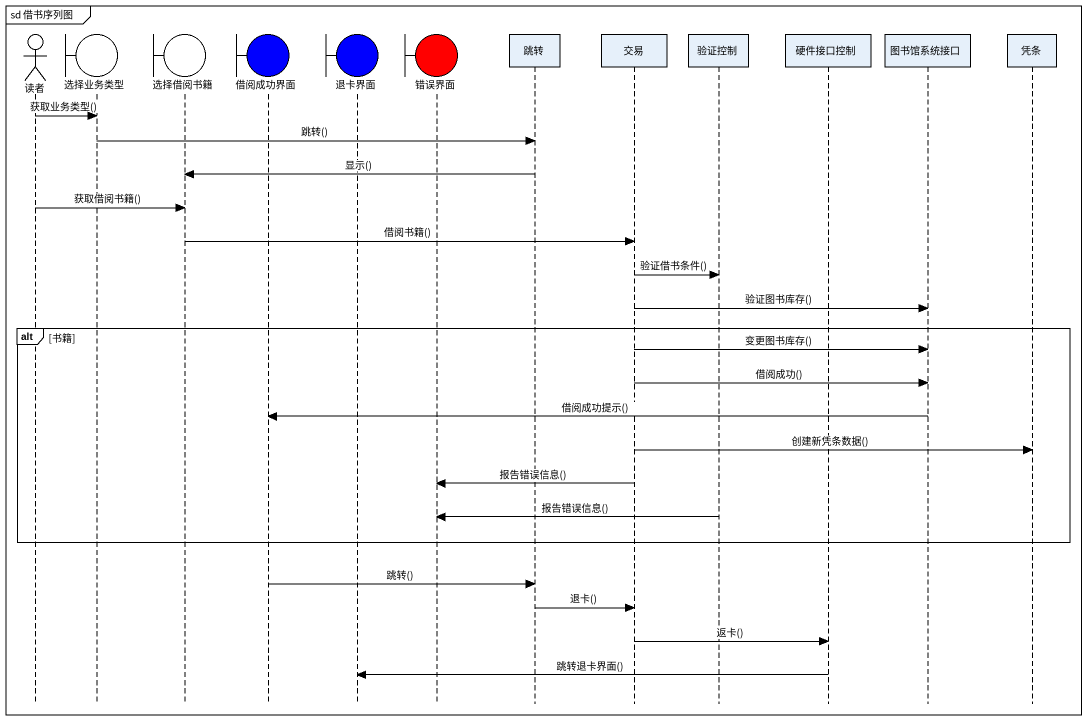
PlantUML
@startuml
mainframe sd 借书序列图
hide footbox
actor 读者
boundary 选择业务类型
boundary 选择借阅书籍
boundary 借阅成功界面 #0000FF
boundary 退卡界面 #0000FF
boundary 错误界面 #FF0000
participant 跳转
participant 交易
participant 验证控制
participant 硬件接口控制
participant 图书馆系统接口
participant 凭条

读者 -> 选择业务类型 : 获取业务类型()
选择业务类型 -> 跳转 : 跳转()
跳转 -> 选择借阅书籍 : 显示()
读者 -> 选择借阅书籍 : 获取借阅书籍()
选择借阅书籍 -> 交易 : 借阅书籍()
交易 -> 验证控制 : 验证借书条件()
交易 -> 图书馆系统接口 : 验证图书库存()
alt 书籍
  交易 -> 图书馆系统接口 : 变更图书库存()
  交易 -> 图书馆系统接口 : 借阅成功()
  图书馆系统接口 -> 借阅成功界面 : 借阅成功提示()
  交易 -> 凭条 : 创建新凭条数据()
  交易 -> 错误界面 : 报告错误信息()
  验证控制 -> 错误界面 : 报告错误信息()
end
借阅成功界面 -> 跳转 : 跳转()
跳转 -> 交易 : 退卡()
交易 -> 硬件接口控制 : 返卡()
硬件接口控制 -> 退卡界面 : 跳转退卡界面()
@enduml
